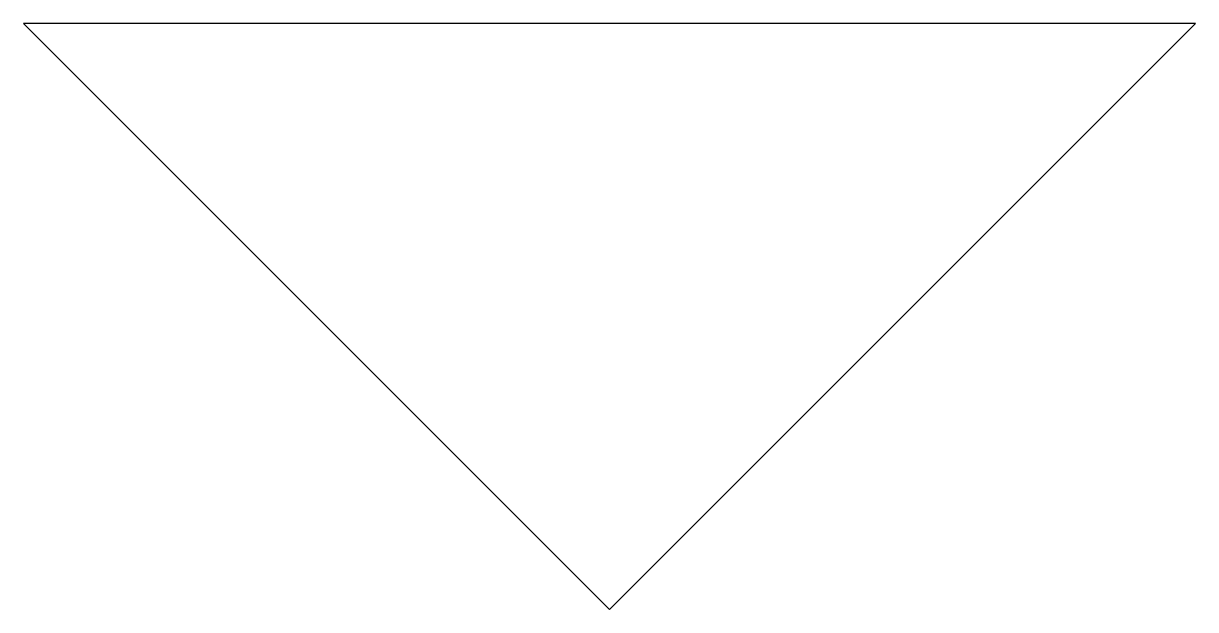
# Model space of a CAD drawing. Extents: x 5.29 to 11.64, y -6.88 to -3.7.
import ezdxf

# ---------------------------------------------------------------- set-up
doc = ezdxf.new("R2010")
doc.units = 0
doc.layers.add('DEFAULT_255_2_778', color=255, linetype='CONTINUOUS')

msp = doc.modelspace()

# ---------------------------------------------------------------- linework, layer by layer
at = {"layer": 'DEFAULT_255_2_778'}
for p, q in [((5.2917, -3.7042), (8.4667, -6.8792)), ((11.6417, -3.7042), (5.2917, -3.7042)), ((8.4667, -6.8792), (11.6417, -3.7042))]:
    msp.add_line(p, q, dxfattribs=at)

doc.saveas('drawing.dxf')
